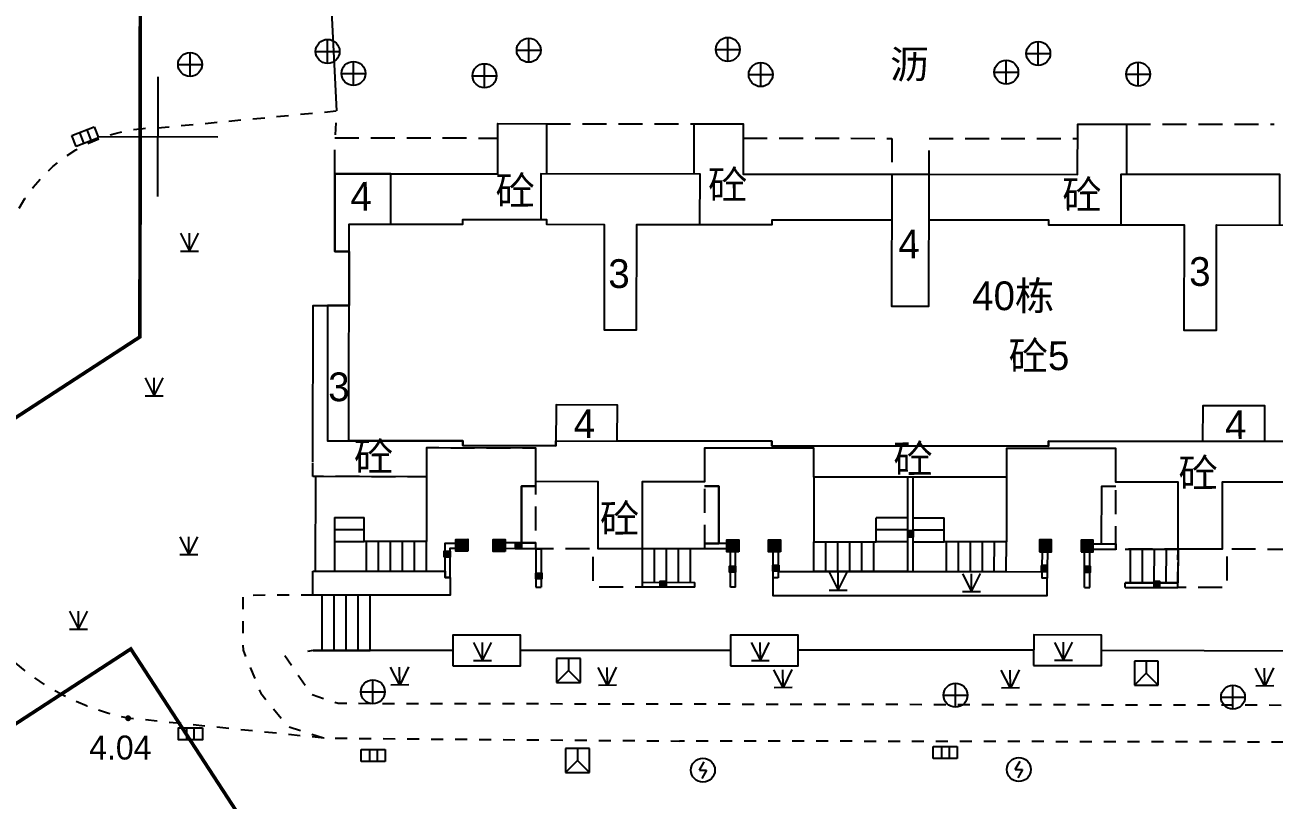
# Model space of a CAD drawing. Extents: x 99002 to 478558, y 2449839 to 2450453.
# Drawn here: x 478450.2 to 478502.4, y 2450135.9 to 2450168.2 of the extents above; entities that cross this region are included whole.
import ezdxf
from ezdxf.enums import TextEntityAlignment as Align

# ---------------------------------------------------------------- set-up
doc = ezdxf.new("R2010")
doc.units = 0
doc.header["$LTSCALE"] = 0.5
for name, pattern in [('2', [0]), ('X0', [4, 3, -1]), ('X5', [3, 2, -1]), ('X6', [2, 1, -1])]:
    doc.linetypes.add(name, pattern=pattern)
doc.layers.get('0').update_dxf_attribs({"linetype": 'CONTINUOUS'})
for name, color, linetype in [('DLSS', 4, 'CONTINUOUS'), ('DMTZ', 3, 'CONTINUOUS'), ('GCD', 1, 'CONTINUOUS'), ('GXYZ', 2, 'CONTINUOUS'), ('JMD', 6, 'CONTINUOUS'), ('TK', 7, 'CONTINUOUS'), ('ZBTZ', 3, 'CONTINUOUS'), ('ZJ', 7, 'CONTINUOUS'), ('地下室范围线', 170, 'CONTINUOUS'), ('管线点', 7, 'CONTINUOUS'), ('高程点', 7, 'CONTINUOUS')]:
    doc.layers.add(name, color=color, linetype=linetype)
doc.styles.add('方正中等线简体', font='FZZDXJW.TTF')
doc.styles.add('细等线体', font='FZXDXJW.TTF', dxfattribs={"width": 0.8})
doc.linetypes.add('10422', pattern='A,0.75,[150,AAA.SHX,S=0.5,R=0,X=0,Y=0.5],1.5,[177,AAA.SHX,S=1,R=0,X=0,Y=0.4],0.75', length=3)
doc.linetypes.add('1161', pattern='A,0,[149,AAA.SHX,S=0.15,R=0,X=0,Y=0],-1.6', length=1.6)
doc.linetypes.add('444', pattern='A,4.5,[145,AAA.SHX,S=1,R=0,X=0,Y=1],4.5,-0.5,[146,AAA.SHX,S=1,R=0,X=0,Y=0],-0.5', length=10)

# ---------------------------------------------------------------- blocks, each defined once
blk = doc.blocks.new('7201001')
at = {"linetype": '2'}
h = blk.add_hatch(color=0, dxfattribs=at)
edge = h.paths.add_edge_path(flags=0)
edge.add_arc((0, 0), 0.25, 0, 360)
blk = doc.blocks.new('5441024')
at = {"color": 0, "linetype": 'Continuous', "lineweight": -3, "flags": 128}
blk.add_lwpolyline([(1, 0.5), (1, -0.5), (-1, -0.5), (-1, 0.5)], close=True, dxfattribs=at)
for points in [[(-0.33, 0.5), (-0.33, -0.5)], [(0.33, -0.5), (0.33, 0.5)]]:
    blk.add_lwpolyline(points, dxfattribs=at)
blk = doc.blocks.new('gc043')
for p, q in [((-1, 0), (1, 0)), ((0, -1), (0, 1))]:
    blk.add_line(p, q)
blk.add_circle((0, 0), 1)
blk = doc.blocks.new('GC200')
at = {"linetype": 'Continuous', "const_width": 0.2, "flags": 128}
blk.add_lwpolyline([(-0.1, 0, 1), (0.1, 0, 1)], format="xyb", close=True, dxfattribs=at)
blk = doc.blocks.new('gc049')
for p, q in [((-1, 1.2), (-1, -0.8)), ((1, 1.2), (-1, 1.2)), ((0, 1.2), (0, 0.2)), ((1, -0.8), (1, 1.2)), ((0, 0.2), (-1, -0.8)), ((0, 0.2), (1, -0.8)), ((-1, -0.8), (1, -0.8))]:
    blk.add_line(p, q)
blk = doc.blocks.new('gc050')
for points in [[(-0.3, 0), (0.1, 0.69)], [(-0.3, 0), (0.3, 0)], [(0.3, 0), (-0.1, -0.69)]]:
    blk.add_lwpolyline(points)
blk.add_circle((0, 0), 1)
blk = doc.blocks.new('gc041')
for p, q in [((-1, 0.5), (1, 0.5)), ((-1, -0.5), (-1, 0.5)), ((-0.33, 0.5), (-0.33, -0.5)), ((0.33, 0.5), (0.33, -0.5)), ((1, 0.5), (1, -0.5)), ((1, -0.5), (-1, -0.5))]:
    blk.add_line(p, q)
blk = doc.blocks.new('gc124')
for p, q in [((-0.75, 1.5), (0, 0)), ((0, 0), (0, 1.5)), ((0, 0), (0.75, 1.5)), ((-0.75, 0), (0.75, 0))]:
    blk.add_line(p, q)
blk = doc.blocks.new('gc002')
at = {"linetype": 'Continuous'}
blk.add_hatch(color=256, dxfattribs=at).paths.add_polyline_path([(0.5, 0.5), (-0.5, 0.5), (-0.5, -0.5), (0.5, -0.5)])
blk.add_lwpolyline([(-0.5, -0.5), (0.5, -0.5), (0.5, 0.5), (-0.5, 0.5), (-0.5, -0.5)])

msp = doc.modelspace()

# ---------------------------------------------------------------- linework, layer by layer
at = {"layer": 'DLSS', "color": 4, "linetype": 'X6', "flags": 128}
for points in [[(478462.734, 2450138.47), (478454.554, 2450139.3), (478453.687, 2450139.511), (478452.842, 2450139.798), (478452.025, 2450140.158), (478451.242, 2450140.588), (478450.501, 2450141.085), (478449.806, 2450141.646), (478449.163, 2450142.265), (478448.577, 2450142.938), (478448.052, 2450143.661), (478447.593, 2450144.426), (478447.203, 2450145.229), (478446.495, 2450148.766), (478448.002, 2450154.918), (478448.992, 2450157.536), (478449.945, 2450160.484), (478450.249, 2450160.994), (478450.598, 2450161.473), (478450.988, 2450161.92), (478451.417, 2450162.329), (478451.882, 2450162.698), (478452.377, 2450163.023), (478452.901, 2450163.303), (478453.447, 2450163.534), (478454.011, 2450163.714), (478454.59, 2450163.844), (478455.178, 2450163.92), (478455.771, 2450163.943), (478463.245, 2450164.651), (478463.18, 2450163.525)], [(478462.27, 2450144.442), (478459.34, 2450144.427), (478459.348, 2450142.14), (478460.09, 2450140.346), (478461.231, 2450138.958), (478462.734, 2450138.47), (478477.56, 2450138.35)], [(478461.094, 2450141.923), (478462.192, 2450140.306), (478463.318, 2450139.925), (478513.114, 2450139.834), (478513.096, 2450141.972), (478512.513, 2450141.972)], [(478462.273, 2450142.122), (478462.043, 2450142.081)]]:
    msp.add_lwpolyline(points, dxfattribs=at)
at = {"layer": 'DLSS', "color": 4, "linetype": 'Continuous', "elevation": -3.658, "flags": 128}
msp.add_lwpolyline([(478462.264, 2450145.442), (478467.778, 2450145.441), (478467.778, 2450145.174), (478467.998, 2450145.174), (478467.997, 2450144.441), (478462.264, 2450144.442)], close=True, dxfattribs=at)
for points in [[(478481.677, 2450145.429), (478491.201, 2450145.42), (478492.692, 2450145.416)], [(478481.457, 2450145.161), (478481.458, 2450144.429), (478492.91, 2450144.419), (478492.912, 2450145.151)]]:
    msp.add_lwpolyline(points, dxfattribs=at)
at = {"layer": 'DLSS', "color": 4, "linetype": 'Continuous', "flags": 128}
for points in [[(478468.098, 2450141.493), (478470.927, 2450141.489), (478470.929, 2450142.764), (478468.1, 2450142.768)], [(478479.688, 2450141.494), (478482.517, 2450141.49), (478482.519, 2450142.765), (478479.69, 2450142.768)], [(478492.342, 2450141.501), (478495.171, 2450141.497), (478495.173, 2450142.771), (478492.344, 2450142.775)]]:
    msp.add_lwpolyline(points, close=True, dxfattribs=at)
at = {"layer": 'DLSS', "color": 4, "linetype": 'X6', "elevation": 3.155, "flags": 128}
msp.add_lwpolyline([(478535.765, 2450138.247), (478477.56, 2450138.35)], dxfattribs=at)
at = {"layer": 'DMTZ', "color": 3, "linetype": '10422', "elevation": -7.316, "flags": 128}
msp.add_lwpolyline([(478471.567, 2450148.982), (478470.963, 2450148.981), (478470.967, 2450146.628), (478471.565, 2450146.627)], dxfattribs=at)
at = {"layer": 'DMTZ', "color": 3, "linetype": '10422', "ltscale": 0.5, "flags": 128}
for points in [[(478478.605, 2450146.592), (478479.205, 2450146.592), (478479.202, 2450148.992), (478478.607, 2450148.991)], [(478495.768, 2450148.976), (478495.173, 2450148.978), (478495.166, 2450146.578), (478495.766, 2450146.577)]]:
    msp.add_lwpolyline(points, dxfattribs=at)
at = {"layer": 'JMD', "color": 6, "linetype": 'Continuous'}
for p, q in [((478463.167, 2450147.684, -3.658), (478464.407, 2450147.684, -3.658)), ((478487.076, 2450147.669, -3.658), (478485.768, 2450147.668, -3.658)), ((478487.296, 2450147.668, -3.658), (478488.605, 2450147.666, -3.658)), ((478463.167, 2450147.184, -3.658), (478464.407, 2450147.184, -3.658)), ((478487.076, 2450147.168, -3.658), (478485.767, 2450147.168, -3.658)), ((478487.296, 2450147.168, -3.658), (478488.605, 2450147.166, -3.658)), ((478463.167, 2450146.684, -3.658), (478464.407, 2450146.684, -3.658)), ((478464.505, 2450145.442, -3.658), (478464.505, 2450146.682, -3.658)), ((478465.005, 2450145.442, -3.658), (478465.005, 2450146.682, -3.658)), ((478465.505, 2450145.442, -3.658), (478465.505, 2450146.682, -3.658)), ((478466.005, 2450145.442, -3.658), (478466.005, 2450146.682, -3.658)), ((478466.505, 2450145.442, -3.658), (478466.505, 2450146.682, -3.658)), ((478467.005, 2450145.441, -3.658), (478467.005, 2450146.681, -3.658)), ((478468.234, 2450146.393, -3.658), (478468.234, 2450146.613, -3.658)), ((478470.284, 2450146.379, -3.658), (478470.284, 2450146.629, -3.658)), ((478471.565, 2450146.377, -3.658), (478471.785, 2450146.378, -3.658)), ((478476.005, 2450146.374, -3.658), (478476.004, 2450144.974, -3.658)), ((478478.605, 2450146.371), (478476.005, 2450146.374)), ((478478.605, 2450146.371), (478476.355, 2450146.374)), ((478476.505, 2450146.373, -3.658), (478476.504, 2450144.973, -3.658)), ((478477.005, 2450146.373, -3.658), (478477.004, 2450144.973, -3.658)), ((478477.505, 2450146.372, -3.658), (478477.504, 2450144.972, -3.658)), ((478478.005, 2450146.372, -3.658), (478478.004, 2450144.972, -3.658)), ((478483.168, 2450145.427, -3.658), (478483.169, 2450146.667, -3.658)), ((478483.668, 2450145.427, -3.658), (478483.669, 2450146.667, -3.658)), ((478484.168, 2450145.427, -3.658), (478484.169, 2450146.667, -3.658)), ((478484.668, 2450145.427, -3.658), (478484.669, 2450146.667, -3.658)), ((478485.168, 2450145.427, -3.658), (478485.169, 2450146.667, -3.658)), ((478485.669, 2450145.427, -3.658), (478485.669, 2450146.667, -3.658)), ((478487.076, 2450146.668, -3.658), (478485.767, 2450146.668, -3.658)), ((478487.296, 2450146.668, -3.658), (478488.604, 2450146.666, -3.658)), ((478488.701, 2450145.424, -3.658), (478488.702, 2450146.664, -3.658)), ((478489.201, 2450145.424, -3.658), (478489.202, 2450146.664, -3.658)), ((478489.701, 2450145.423, -3.658), (478489.702, 2450146.663, -3.658)), ((478490.201, 2450145.422, -3.658), (478490.202, 2450146.662, -3.658)), ((478490.701, 2450145.421, -3.658), (478490.702, 2450146.661, -3.658)), ((478491.201, 2450145.42, -3.658), (478491.203, 2450146.66, -3.658)), ((478492.916, 2450146.697, -3.658), (478492.696, 2450146.698, -3.658)), ((478495.766, 2450146.576, -3.658), (478495.766, 2450146.356, -3.658)), ((478496.365, 2450146.356, -3.658), (478496.364, 2450144.956, -3.658)), ((478496.866, 2450146.356, -3.658), (478496.864, 2450144.956, -3.658)), ((478497.366, 2450146.355, -3.658), (478497.364, 2450144.955, -3.658)), ((478497.866, 2450146.355, -3.658), (478497.864, 2450144.955, -3.658)), ((478498.366, 2450146.354, -3.658), (478498.364, 2450144.954, -3.658)), ((478498.366, 2450146.354, -3.658), (478498.365, 2450145.254, -3.658)), ((478487.075, 2450145.424, -3.658), (478487.295, 2450145.424, -3.658)), ((478467.998, 2450145.174, -3.658), (478467.778, 2450145.174, -3.658)), ((478471.568, 2450144.777, -7.316), (478471.788, 2450144.777, -7.316)), ((478478.204, 2450144.772, -3.658), (478478.204, 2450144.972, -3.658)), ((478479.907, 2450144.77, -3.658), (478479.687, 2450144.77, -3.658)), ((478481.678, 2450145.161, -3.658), (478481.458, 2450145.162, -3.658)), ((478492.912, 2450145.151, -3.658), (478492.69, 2450145.152, -3.658)), ((478496.164, 2450144.756, -3.658), (478496.164, 2450144.956, -3.658)), ((478462.658, 2450142.122), (478462.655, 2450144.442)), ((478463.158, 2450142.123), (478463.155, 2450144.442)), ((478463.658, 2450142.124), (478463.655, 2450144.442)), ((478464.158, 2450142.125), (478464.155, 2450144.442)), ((478464.658, 2450142.125, -0.186), (478464.655, 2450144.442, 4.191)), ((478494.461, 2450144.758, -3.658), (478494.681, 2450144.757, -3.658))]:
    msp.add_line(p, q, dxfattribs=at)
at = {"layer": 'JMD', "color": 6, "linetype": 'Continuous', "ltscale": 3.5, "elevation": -3.658}
for points in [[(478462.268, 2450149.986), (478462.268, 2450149.986), (478462.274, 2450156.526), (478463.774, 2450156.524), (478463.776, 2450158.784), (478463.176, 2450158.785), (478463.178, 2450162.025), (478469.979, 2450162.019), (478469.98, 2450164.119), (478472.02, 2450164.117), (478472.019, 2450162.017)], [(478491.209, 2450150.561), (478491.208, 2450149.36), (478483.168, 2450149.367), (478483.169, 2450150.567), (478478.609, 2450150.571), (478478.608, 2450149.171), (478476.008, 2450149.174), (478476.005, 2450146.374), (478474.165, 2450146.375), (478474.168, 2450149.175), (478471.568, 2450149.178), (478471.569, 2450150.578), (478467.009, 2450150.581), (478467.008, 2450149.381), (478462.268, 2450149.386)], [(478512.108, 2450149.342), (478507.368, 2450149.346), (478507.369, 2450150.547), (478502.809, 2450150.55), (478502.808, 2450149.15), (478500.208, 2450149.153), (478500.206, 2450146.353), (478498.366, 2450146.354), (478498.368, 2450149.154), (478495.768, 2450149.157), (478495.769, 2450150.557), (478491.209, 2450150.561), (478491.209, 2450149.961)]]:
    msp.add_lwpolyline(points, dxfattribs=at)
at = {"layer": 'JMD', "color": 6, "linetype": 'X5'}
for points in [[(478472.02, 2450164.117), (478478.181, 2450164.112)], [(478496.221, 2450164.096), (478502.381, 2450164.091)], [(478463.178, 2450162.025), (478463.178, 2450162.025), (478463.18, 2450163.525), (478469.98, 2450163.519)], [(478480.22, 2450163.51), (478480.22, 2450163.51), (478486.42, 2450163.505), (478486.419, 2450162.005)], [(478487.979, 2450162.004), (478487.98, 2450163.504), (478494.18, 2450163.498)]]:
    msp.add_lwpolyline(points, dxfattribs=at)
at = {"layer": 'JMD', "color": 6, "linetype": 'Continuous', "ltscale": 3.5}
for points in [[(478478.179, 2450162.012), (478478.181, 2450164.112), (478480.221, 2450164.11), (478480.219, 2450162.01), (478486.419, 2450162.005), (478486.414, 2450156.505), (478487.974, 2450156.503), (478487.979, 2450162.004), (478494.179, 2450161.998), (478494.181, 2450164.098), (478496.221, 2450164.096), (478496.219, 2450161.996)], [(478465.517, 2450159.923), (478465.519, 2450162.023), (478463.178, 2450162.025), (478463.176, 2450158.785), (478463.776, 2450158.784), (478463.774, 2450156.524), (478462.874, 2450156.525), (478462.869, 2450150.885), (478468.519, 2450150.88), (478468.519, 2450150.68), (478472.409, 2450150.677), (478472.409, 2450150.877), (478481.419, 2450150.869), (478481.419, 2450150.669), (478492.959, 2450150.659), (478492.959, 2450150.859), (478505.62, 2450150.848), (478505.619, 2450150.648), (478511.509, 2450150.643)], [(478478.417, 2450159.912), (478478.419, 2450162.012), (478471.779, 2450162.018), (478471.777, 2450160.118)], [(478502.617, 2450159.891), (478502.619, 2450161.991), (478495.979, 2450161.997), (478495.977, 2450159.897)], [(478505.62, 2450150.848), (478492.959, 2450150.859), (478492.959, 2450150.659), (478481.419, 2450150.669), (478481.419, 2450150.869), (478474.969, 2450150.875), (478474.97, 2450152.375), (478472.41, 2450152.377), (478472.409, 2450150.677), (478468.519, 2450150.68), (478468.519, 2450150.88), (478463.769, 2450150.884), (478463.777, 2450159.924), (478468.527, 2450159.92), (478468.527, 2450160.12), (478472.017, 2450160.117), (478472.017, 2450159.917), (478474.417, 2450159.915), (478474.413, 2450155.515), (478475.773, 2450155.514), (478475.777, 2450159.914), (478481.427, 2450159.909), (478481.427, 2450160.109), (478486.417, 2450160.105)], [(478487.977, 2450160.103), (478492.967, 2450160.099), (478492.967, 2450159.899), (478498.617, 2450159.894), (478498.613, 2450155.494), (478499.973, 2450155.493), (478499.977, 2450159.893), (478505.627, 2450159.888), (478505.628, 2450160.088), (478510.618, 2450160.084), (478510.616, 2450158.744)]]:
    msp.add_lwpolyline(points, dxfattribs=at)
at = {"layer": 'JMD', "color": 6, "linetype": 'Continuous', "flags": 128}
for points in [[(478486.419, 2450162.005), (478487.979, 2450162.004)], [(478499.409, 2450150.853), (478499.411, 2450152.353), (478501.971, 2450152.351), (478501.969, 2450150.851)]]:
    msp.add_lwpolyline(points, dxfattribs=at)
at = {"layer": 'JMD', "color": 6, "linetype": 'X5', "elevation": -3.658, "flags": 128}
msp.add_lwpolyline([(478512.109, 2450149.942), (478512.108, 2450149.342), (478507.368, 2450149.346), (478507.369, 2450150.547), (478502.809, 2450150.55), (478502.806, 2450146.35), (478500.406, 2450146.352), (478500.404, 2450144.752), (478498.364, 2450144.754), (478498.366, 2450146.354), (478495.765, 2450146.356), (478495.769, 2450150.557), (478491.209, 2450150.561), (478491.208, 2450149.36), (478483.168, 2450149.367), (478483.169, 2450150.567), (478478.609, 2450150.571), (478478.605, 2450146.371), (478476.005, 2450146.374), (478476.004, 2450144.774), (478473.964, 2450144.775), (478473.965, 2450146.375), (478471.565, 2450146.377), (478471.569, 2450150.578), (478467.009, 2450150.581), (478467.008, 2450149.381), (478462.268, 2450149.386), (478462.268, 2450149.986)], dxfattribs=at)
at = {"layer": 'JMD', "color": 6, "linetype": '444', "flags": 128}
for points, elevation in [([(478462.367, 2450149.385), (478462.366, 2450145.442)], -3.658), ([(478467.008, 2450149.381), (478467.007, 2450146.681), (478464.407, 2450146.682), (478464.407, 2450147.684), (478464.407, 2450147.686)], -7.316), ([(478483.168, 2450149.367), (478483.167, 2450146.667), (478485.767, 2450146.667), (478485.768, 2450147.669), (478485.768, 2450147.67)], -7.316), ([(478491.208, 2450149.36), (478491.204, 2450146.66), (478488.604, 2450146.664), (478488.605, 2450147.666), (478488.605, 2450147.668)], -7.316)]:
    msp.add_lwpolyline(points, dxfattribs=dict(at, elevation=elevation))
at = {"layer": 'JMD', "color": 6, "linetype": '444', "ltscale": 0.5, "elevation": -3.658, "flags": 128}
msp.add_lwpolyline([(478471.565, 2450146.377), (478470.965, 2450146.378), (478470.963, 2450148.981), (478471.567, 2450148.982)], dxfattribs=at)
at = {"layer": 'JMD', "color": 6, "linetype": '444', "ltscale": 0.2, "elevation": -3.658, "flags": 128}
for points in [[(478478.607, 2450148.991), (478479.202, 2450148.992), (478479.205, 2450146.592)], [(478495.768, 2450148.976), (478495.173, 2450148.978), (478495.166, 2450146.578)]]:
    msp.add_lwpolyline(points, dxfattribs=at)
at = {"layer": 'JMD', "color": 7, "linetype": 'Continuous', "elevation": -3.658, "flags": 128}
for points in [[(478487.078, 2450149.364), (478487.075, 2450145.424)], [(478467.998, 2450145.174), (478467.998, 2450146.394), (478468.234, 2450146.393)], [(478471.565, 2450146.377), (478470.284, 2450146.379)], [(478471.565, 2450146.377), (478471.568, 2450144.777)], [(478479.907, 2450144.77), (478479.905, 2450146.593), (478478.605, 2450146.591)], [(478481.456, 2450146.707), (478481.459, 2450145.162)], [(478492.916, 2450146.697), (478492.912, 2450145.151)], [(478494.461, 2450144.758), (478494.466, 2450146.58), (478495.766, 2450146.576)], [(478478.204, 2450144.772), (478476.004, 2450144.774)], [(478496.164, 2450144.756), (478498.364, 2450144.754)]]:
    msp.add_lwpolyline(points, dxfattribs=at)
at = {"layer": 'JMD', "color": 6, "linetype": 'Continuous', "flags": 128}
for points, elevation in [([(478487.298, 2450149.364), (478487.295, 2450145.424)], -3.658), ([(478463.167, 2450147.685), (478463.166, 2450145.442)], -7.316), ([(478487.076, 2450147.669), (478487.075, 2450145.424)], -3.658), ([(478487.296, 2450147.668), (478487.295, 2450145.424)], -7.316), ([(478467.778, 2450145.174), (478467.778, 2450146.614), (478468.234, 2450146.613)], -3.658), ([(478471.565, 2450146.627), (478470.284, 2450146.629)], -3.658), ([(478471.785, 2450146.378), (478471.788, 2450144.777)], -3.658), ([(478479.687, 2450144.77), (478479.685, 2450146.372), (478478.605, 2450146.371)], -3.658), ([(478481.676, 2450146.707), (478481.678, 2450145.162)], -3.658), ([(478492.696, 2450146.698), (478492.69, 2450145.152)], -3.658), ([(478494.681, 2450144.757), (478494.686, 2450146.359), (478495.766, 2450146.356)], -3.658), ([(478496.164, 2450144.956), (478498.364, 2450144.954)], -3.658)]:
    msp.add_lwpolyline(points, dxfattribs=dict(at, elevation=elevation))
at = {"layer": 'JMD', "color": 6, "linetype": 'Continuous'}
for points, elevation in [([(478463.167, 2450147.685), (478463.167, 2450146.684)], -3.658), ([(478464.407, 2450146.684), (478464.407, 2450147.684)], -3.658), ([(478485.767, 2450146.668), (478485.768, 2450147.669)], -3.658), ([(478487.076, 2450147.669), (478487.076, 2450146.668)], -3.658), ([(478487.296, 2450147.668), (478487.296, 2450146.668)], -3.658), ([(478488.604, 2450146.666), (478488.605, 2450147.666)], -3.658), ([(478467.005, 2450146.681), (478464.407, 2450146.682)], -3.658), ([(478478.205, 2450146.372), (478476.005, 2450146.374)], -3.658), ([(478483.169, 2450146.667), (478485.767, 2450146.667)], -3.658), ([(478491.203, 2450146.66), (478488.604, 2450146.664)], -3.658), ([(478496.165, 2450146.356), (478498.366, 2450146.354)], -3.658), ([(478464.406, 2450145.442), (478467.005, 2450145.441)], -3.658), ([(478487.075, 2450145.424), (478483.17, 2450145.427)], -3.658), ([(478487.295, 2450145.424), (478491.201, 2450145.42)], -3.658), ([(478476.004, 2450144.974), (478478.204, 2450144.972)], -3.658), ([(478498.364, 2450144.954), (478496.164, 2450144.956)], -3.658), ([(478464.655, 2450144.442), (478462.27, 2450144.442)], 4.191), ([(478462.273, 2450142.122), (478464.658, 2450142.125)], -0.186)]:
    msp.add_lwpolyline(points, dxfattribs=dict(at, elevation=elevation))
at = {"layer": 'JMD', "color": 6, "linetype": '444', "flags": 128}
for points in [[(478468.099, 2450142.126), (478462.273, 2450142.122)], [(478479.689, 2450142.134), (478470.928, 2450142.128)], [(478492.343, 2450142.143), (478482.518, 2450142.136)], [(478495.172, 2450142.137), (478503.736, 2450142.12)]]:
    msp.add_lwpolyline(points, dxfattribs=at)
at = {"layer": 'TK', "color": 7, "linetype": 'Continuous'}
for p, q in [((478455.794, 2450161.078), (478455.801, 2450166.078)), ((478453.297, 2450163.581), (478458.297, 2450163.574))]:
    msp.add_line(p, q, dxfattribs=at)
at = {"layer": 'ZBTZ', "color": 3, "linetype": '1161', "flags": 128}
msp.add_lwpolyline([(478463.04, 2450168.802), (478463.245, 2450164.651)], dxfattribs=at)
at = {"layer": '地下室范围线', "color": 170, "linetype": 'X0', "const_width": 0.15, "flags": 128}
for points in [[(478291.279, 2450048.457), (478273.843, 2450065.24), (478274.774, 2450066.207), (478274.781, 2450071.265), (478268.18, 2450071.274), (478268.186, 2450075.674), (478269.986, 2450075.671), (478269.99, 2450078.471), (478274.09, 2450078.466), (478274.092, 2450080.266), (478274.592, 2450080.265), (478274.598, 2450084.665), (478272.148, 2450084.669), (478272.148, 2450084.469), (478264.048, 2450084.479), (478264.057, 2450091.279), (478267.757, 2450091.275), (478267.766, 2450097.635), (478443.266, 2450253.013), (478450.724, 2450253.003), (478450.716, 2450247.103), (478496.667, 2450247.042), (478496.617, 2450209.048), (478455.116, 2450209.103), (478455.045, 2450155.217), (478360.692, 2450093.851), (478359.326, 2450095.945), (478321.283, 2450071.203), (478306.781, 2450071.223), (478306.772, 2450064.554)], [(478321.488, 2450050.286), (478330.08, 2450055.876), (478330.499, 2450056.175), (478330.89, 2450056.51), (478331.25, 2450056.877), (478331.577, 2450057.275), (478331.868, 2450057.699), (478332.121, 2450058.148), (478332.334, 2450058.616), (478332.506, 2450059.101), (478332.634, 2450059.6), (478332.719, 2450060.108), (478332.759, 2450060.621), (478332.754, 2450061.136), (478332.704, 2450061.648), (478332.61, 2450062.154), (478332.472, 2450062.65), (478332.291, 2450063.132), (478332.069, 2450063.596), (478331.807, 2450064.039), (478325.686, 2450073.441), (478331.381, 2450077.146), (478337.554, 2450067.659), (478342.667, 2450070.986), (478343.912, 2450070.723), (478344.239, 2450070.22), (478346.251, 2450071.529), (478345.433, 2450072.786), (478347.947, 2450074.422), (478347.729, 2450074.757), (478352.759, 2450078.03), (478353.304, 2450077.191), (478362.859, 2450083.409), (478362.314, 2450084.247), (478369.858, 2450089.156), (478370.403, 2450088.318), (478379.958, 2450094.535), (478379.413, 2450095.373), (478384.442, 2450098.646), (478384.66, 2450098.31), (478387.175, 2450099.947), (478387.993, 2450098.69), (478390.004, 2450099.999), (478389.677, 2450100.502), (478389.941, 2450101.746), (478392.966, 2450103.715), (478387.981, 2450111.376), (478394.938, 2450115.903), (478399.923, 2450108.242), (478408.044, 2450113.525), (478409.293, 2450113.261), (478409.618, 2450112.761), (478411.63, 2450114.07), (478410.812, 2450115.327), (478413.326, 2450116.963), (478413.108, 2450117.299), (478418.137, 2450120.571), (478418.683, 2450119.733), (478428.238, 2450125.95), (478427.693, 2450126.789), (478432.722, 2450130.061), (478432.94, 2450129.726), (478435.455, 2450131.362), (478436.273, 2450130.105), (478438.368, 2450131.468), (478437.986, 2450132.055), (478438.221, 2450133.162), (478439.729, 2450134.144), (478440.974, 2450133.88), (478441.247, 2450133.461), (478454.666, 2450142.193), (478469.534, 2450119.344), (478469.386, 2449987.125), (478463.408, 2449983.235), (478462.59, 2449984.493), (478460.494, 2449983.129), (478461.858, 2449981.034), (478460.349, 2449980.052), (478462.531, 2449976.699), (478456.16, 2449972.554), (478453.979, 2449975.907), (478452.386, 2449974.871), (478451.568, 2449976.128), (478444.024, 2449971.219), (478444.842, 2449969.962), (478443.25, 2449968.926), (478445.431, 2449965.573), (478443.583, 2449964.37), (478464.254, 2449932.603), (478459.677, 2449929.625), (478463.818, 2449923.262), (478456.279, 2449918.357), (478453.957, 2449920.592), (478451.602, 2449918.145), (478450.231, 2449919.46), (478441.771, 2449910.669), (478443.141, 2449909.352), (478440.577, 2449906.688), (478423.786, 2449922.843), (478422.018, 2449921.005), (478311.113, 2450027.708), (478313.666, 2450030.362), (478314.171, 2450029.877), (478322.643, 2450038.681), (478322.138, 2450039.167), (478324.564, 2450041.688), (478323.282, 2450042.922), (478325.388, 2450044.293)]]:
    msp.add_lwpolyline(points, close=True, dxfattribs=at)

# ---------------------------------------------------------------- block references
at = {"layer": 'GCD', "color": 1, "linetype": 'Continuous'}
ref = msp.add_blockref('GC200', (478457.137, 2450166.589, 4.02), dxfattribs=dict(at, xscale=4.876000004212864e-06, yscale=4.876000004212864e-06, zscale=4.876000004212864e-06))
ref.add_attrib('height', '4.02', dxfattribs={"linetype": 'Continuous', "height": 0.00000975, "style": '方正中等线简体', "width": 0.8}).set_placement((478457.737, 2450166.089, 4.02), align=Align.MIDDLE_LEFT)
ref = msp.add_blockref('GC200', (478463.956, 2450166.216, 3.371), dxfattribs=dict(at, xscale=4.876000004212864e-06, yscale=4.876000004212864e-06, zscale=4.876000004212864e-06))
ref.add_attrib('height', '3.37', dxfattribs={"linetype": 'Continuous', "height": 0.00000975, "style": '方正中等线简体', "width": 0.8}).set_placement((478464.556, 2450165.716, 3.371), align=Align.MIDDLE_LEFT)
ref = msp.add_blockref('GC200', (478463.245, 2450164.651, 3.249), dxfattribs=dict(at, xscale=4.876000004212864e-06, yscale=4.876000004212864e-06, zscale=4.876000004212864e-06))
ref.add_attrib('height', '3.25', dxfattribs={"linetype": 'Continuous', "height": 0.00000975, "style": '方正中等线简体', "width": 0.8}).set_placement((478463.845, 2450164.151, 3.249), align=Align.MIDDLE_LEFT)
ref = msp.add_blockref('GC200', (478452.767, 2450163.574, 4.105), dxfattribs=dict(at, xscale=4.876000004212864e-06, yscale=4.876000004212864e-06, zscale=4.876000004212864e-06))
ref.add_attrib('height', '4.11', dxfattribs={"linetype": 'Continuous', "height": 0.00000975, "style": '方正中等线简体', "width": 0.8}).set_placement((478453.367, 2450163.074, 4.105), align=Align.MIDDLE_LEFT)
ref = msp.add_blockref('GC200', (478455.771, 2450163.943, 3.962), dxfattribs=dict(at, xscale=4.876000004212864e-06, yscale=4.876000004212864e-06, zscale=4.876000004212864e-06))
ref.add_attrib('height', '3.96', dxfattribs={"linetype": 'Continuous', "height": 0.00000975, "style": '方正中等线简体', "width": 0.8}).set_placement((478456.371, 2450163.443, 3.962), align=Align.MIDDLE_LEFT)
ref = msp.add_blockref('GC200', (478459.348, 2450142.14, 3.421), dxfattribs=dict(at, xscale=4.876000004212864e-06, yscale=4.876000004212864e-06, zscale=4.876000004212864e-06))
ref.add_attrib('height', '3.42', dxfattribs={"linetype": 'Continuous', "height": 0.00000975, "style": '细等线体', "width": 0.8}).set_placement((478459.948, 2450141.64, 3.421), align=Align.MIDDLE_LEFT)
ref = msp.add_blockref('GC200', (478478.106, 2450138.317, 3.441), dxfattribs=dict(at, xscale=4.876000004212864e-06, yscale=4.876000004212864e-06, zscale=4.876000004212864e-06))
ref.add_attrib('height', '3.44', dxfattribs={"linetype": 'Continuous', "height": 0.00000975, "style": '方正中等线简体', "width": 0.8}).set_placement((478478.02, 2450138.595, 3.441), align=Align.MIDDLE_LEFT)
ref = msp.add_blockref('GC200', (478453.711, 2450137.832, 4.059), dxfattribs=dict(at, xscale=4.876000004212864e-06, yscale=4.876000004212864e-06, zscale=4.876000004212864e-06))
ref.add_attrib('height', '4.06', dxfattribs={"linetype": 'Continuous', "height": 0.00000975, "style": '方正中等线简体', "width": 0.8}).set_placement((478454.311, 2450137.332, 4.059), align=Align.MIDDLE_LEFT)
ref = msp.add_blockref('GC200', (478487.333, 2450136.66, 3.563), dxfattribs=dict(at, xscale=4.876000004212864e-06, yscale=4.876000004212864e-06, zscale=4.876000004212864e-06))
ref.add_attrib('height', '3.56', dxfattribs={"linetype": 'Continuous', "height": 0.00000975, "style": '细等线体', "width": 0.8}).set_placement((478487.933, 2450136.16, 3.563), align=Align.MIDDLE_LEFT)
at = {"layer": 'GXYZ', "color": 2, "linetype": 'Continuous', "xscale": 0.5, "yscale": 0.5}
for name, p in [('gc043', (478479.581, 2450167.219, 3.401)), ('gc043', (478462.879, 2450167.135, 3.235)), ('gc043', (478471.27, 2450167.182, 3.386)), ('gc043', (478492.536, 2450167.048, 3.417)), ('gc043', (478457.137, 2450166.589, 4.02)), ('gc043', (478463.956, 2450166.216, 3.371)), ('gc043', (478480.953, 2450166.166, 3.482)), ('gc043', (478491.201, 2450166.269, 3.449)), ('gc043', (478496.701, 2450166.185, 3.399)), ('gc043', (478469.429, 2450166.121, 3.469)), ('gc049', (478472.931, 2450141.197, 3.774)), ('gc049', (478497.044, 2450141.08, 3.847)), ('gc043', (478464.769, 2450140.404, 3.708)), ('gc043', (478489.084, 2450140.262, 3.849)), ('gc043', (478500.661, 2450140.179, 3.797)), ('gc041', (478464.785, 2450137.751, 4.051)), ('gc049', (478473.307, 2450137.434, 3.551)), ('gc041', (478488.655, 2450137.865, 3.275)), ('gc050', (478478.541, 2450137.132, 3.554)), ('gc050', (478491.726, 2450137.157, 3.554))]:
    msp.add_blockref(name, p, dxfattribs=at)
at = {"layer": 'GXYZ', "color": 2, "linetype": 'Continuous', "xscale": 0.4999999999492309, "yscale": 0.4999999999983373, "rotation": 21.03356609070904}
msp.add_blockref('gc041', (478452.767, 2450163.574, 4.105), dxfattribs=at)
at = {"layer": 'JMD', "color": 6, "linetype": 'Continuous', "yscale": 0.25}
for p, xscale, rotation in [((478487.201, 2450147, -3.658), 0.2500000000703738, 270.0262048654255), ((478470.842, 2450146.503, -3.658), -0.2500000000121861, 0.02620487543670613), ((478467.873, 2450146.154, -3.658), -0.2500000001933412, 270.0547839617921), ((478471.692, 2450145.238, -3.658), -0.2499999999278057, 90.14770029636738), ((478479.781, 2450145.529, -3.658), -0.2499999999876637, 0.1477004430749052), ((478481.582, 2450145.567, -3.658), -0.2499999999278057, 90.14770029636738), ((478492.787, 2450145.557, -3.658), 0.2500000002310975, 269.9047094390673), ((478494.588, 2450145.516, -3.658), 0.2499999999991384, 359.9047093189168), ((478476.884, 2450144.898, -3.658), -0.2500000000121861, 0.02620487543670613), ((478497.484, 2450144.88, -3.658), 0.2499999999976342, 0.02620487543823488)]:
    msp.add_blockref('gc002', p, dxfattribs=dict(at, xscale=xscale, rotation=rotation))
at = {"layer": 'JMD', "color": 6, "linetype": 'Continuous', "yscale": 0.5, "zscale": 0.4999999999999996}
for p, xscale, rotation in [((478468.484, 2450146.518, -3.658), -0.4999999998917506, 0.05478394183596081), ((478470.034, 2450146.517, -3.658), -0.4999999998917506, 0.05478394183596081), ((478479.79, 2450146.503, -3.658), -0.4999999998653182, 0.05478426200417275), ((478481.528, 2450146.502, -3.658), -0.4999999998653182, 0.05478426200417275), ((478492.843, 2450146.493, -3.658), 0.4999999998764062, 359.9976254954059), ((478494.581, 2450146.49, -3.658), 0.4999999998764062, 359.9976254954059)]:
    msp.add_blockref('gc002', p, dxfattribs=dict(at, xscale=xscale, rotation=rotation))
at = {"layer": 'ZBTZ', "color": 3, "linetype": 'Continuous', "xscale": 0.5, "yscale": 0.5}
for p in [(478457.118, 2450158.791), (478455.644, 2450152.76), (478457.085, 2450146.129), (478452.483, 2450143.022)]:
    msp.add_blockref('gc124', p, dxfattribs=at)
at = {"layer": 'ZBTZ', "color": 3, "linetype": 'Continuous', "xscale": 0.5000000000016251, "yscale": 0.5, "rotation": 0.09746097676171374}
for p in [(478484.18, 2450144.644, -3.658), (478489.748, 2450144.585, -3.658), (478469.347, 2450141.712), (478480.937, 2450141.712), (478493.591, 2450141.719)]:
    msp.add_blockref('gc124', p, dxfattribs=at)
at = {"layer": 'ZBTZ', "color": 3, "linetype": 'Continuous', "extrusion": (0, 0, -1), "xscale": 0.5000000000023849, "yscale": 0.5, "zscale": -1, "rotation": 359.0478184630405}
for p in [(-478465.896, 2450140.685), (-478474.555, 2450140.674), (-478481.886, 2450140.577), (-478491.376, 2450140.561), (-478501.992, 2450140.642)]:
    msp.add_blockref('gc124', p, dxfattribs=at)
at = {"layer": '管线点', "color": 2, "linetype": 'Continuous', "ltscale": 0.5, "xscale": 0.5, "yscale": 0.5}
msp.add_blockref('5441024', (478457.151, 2450138.648, 4.016), dxfattribs=at)
at = {"layer": '高程点', "color": 7, "linetype": 'Continuous', "ltscale": 0.5, "xscale": 0.5, "yscale": 0.5}
msp.add_blockref('7201001', (478454.554, 2450139.3, 4.04), dxfattribs=at)

# ---------------------------------------------------------------- texts
at = {"layer": 'JMD', "color": 6, "linetype": 'Continuous', "style": '细等线体'}
for s, rotation, p in [('砼', 0.2834, (478469.89, 2450160.718, -3.658)), ('砼', 0.2834, (478478.76, 2450160.961, -3.658)), ('4', 0.219, (478463.829, 2450160.488, -3.658)), ('砼', 0.2834, (478493.542, 2450160.548, -3.658)), ('4', 0.219, (478486.696, 2450158.494, -3.658)), ('3', 0.219, (478474.594, 2450157.258, -3.658)), ('3', 0.219, (478498.834, 2450157.345, -3.658)), ('砼5', 0.2834, (478491.304, 2450153.821, -3.658)), ('3', 0.219, (478462.905, 2450152.532, -3.658)), ('4', 0.219, (478473.15, 2450150.991, -3.658)), ('4', 0.219, (478500.334, 2450150.955, -3.658)), ('砼', 0.2834, (478463.981, 2450149.612, -7.316)), ('砼', 0.2834, (478486.495, 2450149.52)), ('砼', 0.2834, (478498.392, 2450148.933, -3.658)), ('砼', 0.2834, (478474.246, 2450147.029))]:
    msp.add_text(s, height=1.2, rotation=rotation, dxfattribs=at).set_placement(p)
at = {"layer": 'ZJ', "color": 7, "linetype": 'Continuous', "style": '细等线体'}
msp.add_text('沥', height=1.2, dxfattribs=at).set_placement((478486.347, 2450166.001))
msp.add_text('40栋', height=1.2, rotation=0.0262, dxfattribs=at).set_placement((478489.779, 2450156.333))
at = {"layer": '高程点', "color": 7, "linetype": 'Continuous', "ltscale": 0.5, "style": '方正中等线简体'}
msp.add_text('4.04', height=1, dxfattribs=at).set_placement((478452.927, 2450137.577, 4.04))

doc.saveas('drawing.dxf')
